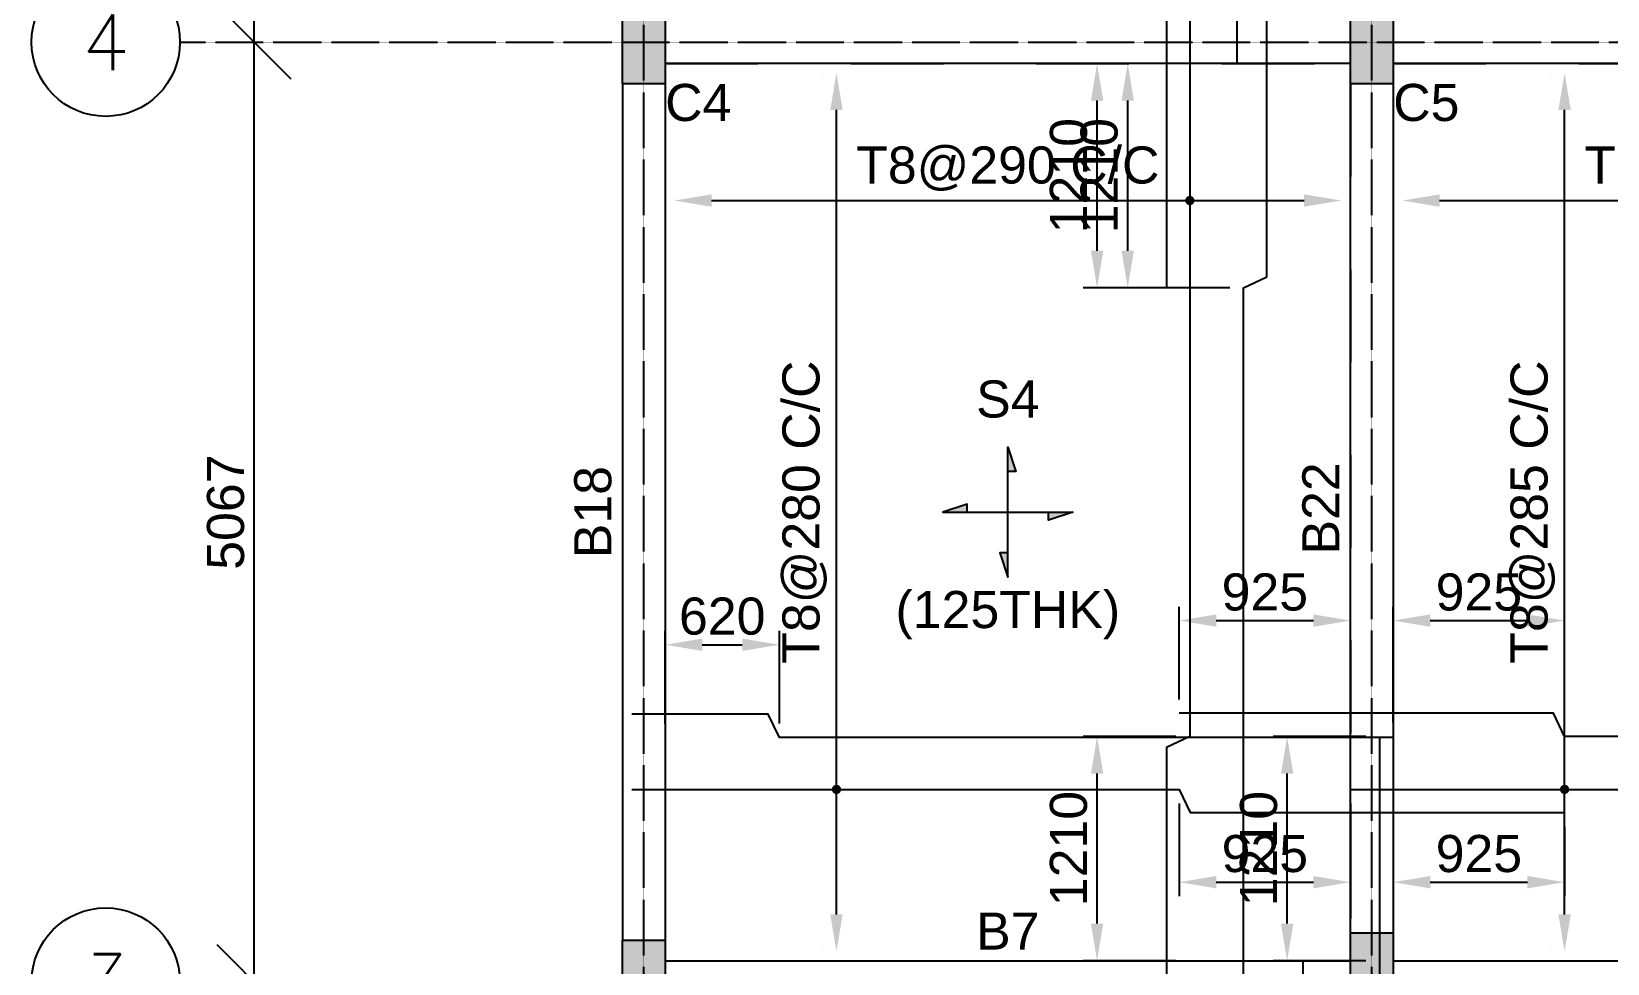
# Model space of a CAD drawing. Header units: inches. Extents: x -816171 to 9366335, y -450961 to 689132.
# Drawn here: x 6765383 to 6773877, y 266688 to 271712 of the extents above; entities that cross this region are included whole.
import ezdxf
from ezdxf.enums import TextEntityAlignment as Align

# ---------------------------------------------------------------- set-up
doc = ezdxf.new("R2010")
doc.units = ezdxf.units.IN
doc.header["$MEASUREMENT"] = 0
doc.linetypes.add('SCCenter', pattern=[1.2, 0.5, -0.3, 0.1, -0.3])
doc.linetypes.add('SCHidden', pattern=[1000, 500, -500])
for name, color, linetype in [('BarLabels', 31, 'Continuous'), ('Beam', 3, 'Continuous'), ('Beam Nos', 7, 'Continuous'), ('Column', 2, 'Continuous'), ('Column Nos', 7, 'Continuous'), ('Dimension', 31, 'Continuous'), ('Grid Line', 8, 'Continuous'), ('Plan Reinforcement', 4, 'Continuous'), ('Slab', 251, 'Continuous'), ('Slab Nos', 7, 'Continuous')]:
    doc.layers.add(name, color=color, linetype=linetype)
doc.styles.add('SC-BBS1', font='SansSerif')
doc.styles.add('SC-BBS2', font='SansSerif')
doc.styles.get("Standard").update_dxf_attribs({"font": 'txt.shx'})
doc.dimstyles.new('SCDim', dxfattribs={"dimtxt": 200, "dimasz": 200, "dimexe": 75, "dimexo": 75, "dimgap": 50, "dimtad": 1, "dimtoh": 1, "dimdec": 0, "dimzin": 0, "dimdsep": 46, "dimtxsty": 'SC-BBS2', "dimcen": 0.09, "dimclrd": 8, "dimclre": 8, "dimclrt": 31, "dimadec": 0, "dimazin": 0, "dimtfac": 1, "dimtdec": 0, "dimtix": 1, "dimtofl": 0, "dimtmove": 0, "dimatfit": 3, "dimfxl": 1, "dimtolj": 1, "dimtzin": 0, "dimarcsym": 0})
doc.dimstyles.new('SCGridlineDim', dxfattribs={"dimtxt": 200, "dimasz": 0.18, "dimexe": 75, "dimexo": 75, "dimgap": 50, "dimtad": 1, "dimtoh": 1, "dimdec": 0, "dimzin": 0, "dimdsep": 46, "dimtxsty": 'SC-BBS2', "dimtsz": 200, "dimcen": 0.09, "dimclrd": 8, "dimclre": 8, "dimclrt": 31, "dimadec": 0, "dimazin": 0, "dimtfac": 1, "dimtdec": 0, "dimtix": 1, "dimtofl": 0, "dimtmove": 0, "dimatfit": 3, "dimfxl": 1, "dimtolj": 1, "dimtzin": 0, "dimarcsym": 0})

# ---------------------------------------------------------------- blocks, each defined once
blk = doc.blocks.new('*D2602')
at = {"layer": 'DEFPOINTS', "color": 0, "transparency": 16777216}
for p in [(6771126.4, 271540), (6771501.4, 271540), (6771501.4, 270330.7)]:
    blk.add_point(p, dxfattribs=at)
at = {"layer": 'Dimension', "color": 8, "lineweight": -2, "transparency": 16777216}
for p, q in [((6771426.4, 271540), (6771051.4, 271540)), ((6771126.4, 270530.7), (6771126.4, 271340)), ((6771426.4, 270330.7), (6771051.4, 270330.7))]:
    blk.add_line(p, q, dxfattribs=at)
at = {"layer": 'Dimension', "color": 8, "transparency": 16777216}
for points in [[(6771093.1, 271340), (6771159.7, 271340), (6771126.4, 271540)], [(6771093.1, 270530.7), (6771159.7, 270530.7), (6771126.4, 270330.7)]]:
    blk.add_solid(points, dxfattribs=at)
at = {"layer": 'Dimension', "color": 31, "transparency": 16777216, "insert": (6770973.4, 270935.4), "char_height": 200, "attachment_point": 5, "rotation": 90, "style": 'SC-BBS2'}
blk.add_mtext('\\A1;1210', dxfattribs=at)
blk = doc.blocks.new('*D2586')
at = {"layer": 'DEFPOINTS', "color": 0, "transparency": 16777216}
for p in [(6771126.4, 267912.2), (6771626.4, 267912.2), (6771626.4, 266703)]:
    blk.add_point(p, dxfattribs=at)
at = {"layer": 'Dimension', "color": 8, "lineweight": -2, "transparency": 16777216}
for p, q in [((6771551.4, 267912.2), (6771051.4, 267912.2)), ((6771126.4, 266903), (6771126.4, 267712.2)), ((6771551.4, 266703), (6771051.4, 266703))]:
    blk.add_line(p, q, dxfattribs=at)
at = {"layer": 'Dimension', "color": 8, "transparency": 16777216}
for points in [[(6771093.1, 267712.2), (6771159.7, 267712.2), (6771126.4, 267912.2)], [(6771093.1, 266903), (6771159.7, 266903), (6771126.4, 266703)]]:
    blk.add_solid(points, dxfattribs=at)
at = {"layer": 'Dimension', "color": 31, "transparency": 16777216, "insert": (6770973.4, 267307.6), "char_height": 200, "attachment_point": 5, "rotation": 90, "style": 'SC-BBS2'}
blk.add_mtext('\\A1;1210', dxfattribs=at)
blk = doc.blocks.new('*D2588')
at = {"layer": 'BarLabels', "color": 8, "lineweight": -2, "transparency": 16777216}
blk.add_line((6769048.4, 270801.2), (6772242.4, 270801.2), dxfattribs=at)
at = {"layer": 'BarLabels', "color": 8, "transparency": 16777216}
for points in [[(6769048.4, 270834.5), (6769048.4, 270767.9), (6768848.4, 270801.2)], [(6772242.4, 270834.5), (6772242.4, 270767.9), (6772442.4, 270801.2)]]:
    blk.add_solid(points, dxfattribs=at)
at = {"layer": 'DEFPOINTS', "color": 0, "transparency": 16777216}
for p in [(6768848.4, 270801.2), (6772442.4, 270801.2), (6772442.4, 270801.2)]:
    blk.add_point(p, dxfattribs=at)
at = {"layer": 'BarLabels', "color": 31, "transparency": 16777216, "insert": (6770645.4, 270972.7), "char_height": 200, "attachment_point": 5, "style": 'SC-BBS2'}
blk.add_mtext('\\A1;T8@290 C/C', dxfattribs=at)
blk = doc.blocks.new('*D2589')
at = {"layer": 'DEFPOINTS', "color": 0, "transparency": 16777216}
for p in [(6771291.4, 271540), (6771916.4, 271540), (6771916.4, 270330.7)]:
    blk.add_point(p, dxfattribs=at)
at = {"layer": 'Dimension', "color": 8, "lineweight": -2, "transparency": 16777216}
for p, q in [((6771841.4, 271540), (6771216.4, 271540)), ((6771291.4, 270530.7), (6771291.4, 271340)), ((6771841.4, 270330.7), (6771216.4, 270330.7))]:
    blk.add_line(p, q, dxfattribs=at)
at = {"layer": 'Dimension', "color": 8, "transparency": 16777216}
for points in [[(6771258.1, 271340), (6771324.7, 271340), (6771291.4, 271540)], [(6771258.1, 270530.7), (6771324.7, 270530.7), (6771291.4, 270330.7)]]:
    blk.add_solid(points, dxfattribs=at)
at = {"layer": 'Dimension', "color": 31, "transparency": 16777216, "insert": (6771138.4, 270935.4), "char_height": 200, "attachment_point": 5, "rotation": 90, "style": 'SC-BBS2'}
blk.add_mtext('\\A1;1210', dxfattribs=at)
blk = doc.blocks.new('*D2591')
at = {"layer": 'BarLabels', "color": 8, "lineweight": -2, "transparency": 16777216}
blk.add_line((6769048.4, 270801.2), (6772242.4, 270801.2), dxfattribs=at)
at = {"layer": 'BarLabels', "color": 8, "transparency": 16777216}
for points in [[(6769048.4, 270834.5), (6769048.4, 270767.9), (6768848.4, 270801.2)], [(6772242.4, 270834.5), (6772242.4, 270767.9), (6772442.4, 270801.2)]]:
    blk.add_solid(points, dxfattribs=at)
at = {"layer": 'DEFPOINTS', "color": 0, "transparency": 16777216}
for p in [(6768848.4, 270801.2), (6772442.4, 270801.2), (6772442.4, 270801.2)]:
    blk.add_point(p, dxfattribs=at)
at = {"layer": 'BarLabels', "color": 31, "transparency": 16777216, "insert": (6770645.4, 270972.7), "char_height": 200, "attachment_point": 5, "style": 'SC-BBS2'}
blk.add_mtext('\\A1;T8@290 C/C', dxfattribs=at)
blk = doc.blocks.new('*D2592')
at = {"layer": 'DEFPOINTS', "color": 0, "transparency": 16777216}
for p in [(6771568.9, 267626.5), (6772492.4, 267626.5), (6772492.4, 267126.5)]:
    blk.add_point(p, dxfattribs=at)
at = {"layer": 'Dimension', "color": 8, "lineweight": -2, "transparency": 16777216}
for p, q in [((6771568.9, 267551.5), (6771568.9, 267051.5)), ((6772492.4, 267551.5), (6772492.4, 267051.5)), ((6771768.9, 267126.5), (6772292.4, 267126.5))]:
    blk.add_line(p, q, dxfattribs=at)
at = {"layer": 'Dimension', "color": 8, "transparency": 16777216}
for points in [[(6771768.9, 267159.8), (6771768.9, 267093.1), (6771568.9, 267126.5)], [(6772292.4, 267159.8), (6772292.4, 267093.1), (6772492.4, 267126.5)]]:
    blk.add_solid(points, dxfattribs=at)
at = {"layer": 'Dimension', "color": 31, "transparency": 16777216, "insert": (6772030.7, 267279.5), "char_height": 200, "attachment_point": 5, "style": 'SC-BBS2'}
blk.add_mtext('\\A1;925', dxfattribs=at)
blk = doc.blocks.new('*D2593')
at = {"layer": 'DEFPOINTS', "color": 0, "transparency": 16777216}
for p in [(6772722.4, 267501.5), (6773646.2, 267501.5), (6773646.2, 267126.5)]:
    blk.add_point(p, dxfattribs=at)
at = {"layer": 'Dimension', "color": 8, "lineweight": -2, "transparency": 16777216}
for p, q in [((6772722.4, 267426.5), (6772722.4, 267051.5)), ((6773646.2, 267426.5), (6773646.2, 267051.5)), ((6772922.4, 267126.5), (6773446.2, 267126.5))]:
    blk.add_line(p, q, dxfattribs=at)
at = {"layer": 'Dimension', "color": 8, "transparency": 16777216}
for points in [[(6772922.4, 267159.8), (6772922.4, 267093.1), (6772722.4, 267126.5)], [(6773446.2, 267159.8), (6773446.2, 267093.1), (6773646.2, 267126.5)]]:
    blk.add_solid(points, dxfattribs=at)
at = {"layer": 'Dimension', "color": 31, "transparency": 16777216, "insert": (6773184.3, 267279.5), "char_height": 200, "attachment_point": 5, "style": 'SC-BBS2'}
blk.add_mtext('\\A1;925', dxfattribs=at)
blk = doc.blocks.new('*D2594')
at = {"layer": 'BarLabels', "color": 8, "lineweight": -2, "transparency": 16777216}
for p, q in [((6769646.9, 271490), (6769646.9, 271490)), ((6769721.9, 266953), (6769721.9, 271290)), ((6769646.9, 266753), (6769646.9, 266753))]:
    blk.add_line(p, q, dxfattribs=at)
at = {"layer": 'BarLabels', "color": 8, "transparency": 16777216}
for points in [[(6769688.6, 271290), (6769755.2, 271290), (6769721.9, 271490)], [(6769688.6, 266953), (6769755.2, 266953), (6769721.9, 266753)]]:
    blk.add_solid(points, dxfattribs=at)
at = {"layer": 'DEFPOINTS', "color": 0, "transparency": 16777216}
for p in [(6769721.9, 271490), (6769721.9, 271490), (6769721.9, 266753)]:
    blk.add_point(p, dxfattribs=at)
at = {"layer": 'BarLabels', "color": 31, "transparency": 16777216, "insert": (6769550.4, 269121.5), "char_height": 200, "attachment_point": 5, "rotation": 90, "style": 'SC-BBS2'}
blk.add_mtext('\\A1;T8@280 C/C', dxfattribs=at)
blk = doc.blocks.new('*D2595')
at = {"layer": 'DEFPOINTS', "color": 0, "transparency": 16777216}
for p in [(6769414.1, 268406.5), (6768798.4, 267906.5), (6769414.1, 267906.5)]:
    blk.add_point(p, dxfattribs=at)
at = {"layer": 'Dimension', "color": 8, "lineweight": -2, "transparency": 16777216}
for p, q in [((6768798.4, 267981.5), (6768798.4, 268481.5)), ((6769414.1, 267981.5), (6769414.1, 268481.5)), ((6768998.4, 268406.5), (6769214.1, 268406.5))]:
    blk.add_line(p, q, dxfattribs=at)
at = {"layer": 'Dimension', "color": 8, "transparency": 16777216}
for points in [[(6768998.4, 268439.8), (6768998.4, 268373.1), (6768798.4, 268406.5)], [(6769214.1, 268439.8), (6769214.1, 268373.1), (6769414.1, 268406.5)]]:
    blk.add_solid(points, dxfattribs=at)
at = {"layer": 'Dimension', "color": 31, "transparency": 16777216, "insert": (6769106.2, 268559.6), "char_height": 200, "attachment_point": 5, "style": 'SC-BBS2'}
blk.add_mtext('\\A1;620', dxfattribs=at)
blk = doc.blocks.new('*D2596')
at = {"layer": 'BarLabels', "color": 8, "lineweight": -2, "transparency": 16777216}
for p, q in [((6769646.9, 271490), (6769646.9, 271490)), ((6769721.9, 266953), (6769721.9, 271290)), ((6769646.9, 266753), (6769646.9, 266753))]:
    blk.add_line(p, q, dxfattribs=at)
at = {"layer": 'BarLabels', "color": 8, "transparency": 16777216}
for points in [[(6769688.6, 271290), (6769755.2, 271290), (6769721.9, 271490)], [(6769688.6, 266953), (6769755.2, 266953), (6769721.9, 266753)]]:
    blk.add_solid(points, dxfattribs=at)
at = {"layer": 'DEFPOINTS', "color": 0, "transparency": 16777216}
for p in [(6769721.9, 271490), (6769721.9, 271490), (6769721.9, 266753)]:
    blk.add_point(p, dxfattribs=at)
at = {"layer": 'BarLabels', "color": 31, "transparency": 16777216, "insert": (6769550.4, 269121.5), "char_height": 200, "attachment_point": 5, "rotation": 90, "style": 'SC-BBS2'}
blk.add_mtext('\\A1;T8@280 C/C', dxfattribs=at)
blk = doc.blocks.new('*D2599')
at = {"layer": 'BarLabels', "color": 8, "lineweight": -2, "transparency": 16777216}
blk.add_line((6772972.4, 270801), (6776167.4, 270801), dxfattribs=at)
at = {"layer": 'BarLabels', "color": 8, "transparency": 16777216}
for points in [[(6772972.4, 270834.3), (6772972.4, 270767.7), (6772772.4, 270801)], [(6776167.4, 270834.3), (6776167.4, 270767.7), (6776367.4, 270801)]]:
    blk.add_solid(points, dxfattribs=at)
at = {"layer": 'DEFPOINTS', "color": 0, "transparency": 16777216}
for p in [(6772772.4, 270801), (6776367.4, 270801), (6776367.4, 270801)]:
    blk.add_point(p, dxfattribs=at)
at = {"layer": 'BarLabels', "color": 31, "transparency": 16777216, "insert": (6774569.9, 270972.5), "char_height": 200, "attachment_point": 5, "style": 'SC-BBS2'}
blk.add_mtext('\\A1;T8@290 C/C', dxfattribs=at)
blk = doc.blocks.new('*D2513')
at = {"layer": 'BarLabels', "color": 8, "lineweight": -2, "transparency": 16777216}
blk.add_line((6772972.4, 270801), (6776167.4, 270801), dxfattribs=at)
at = {"layer": 'BarLabels', "color": 8, "transparency": 16777216}
for points in [[(6772972.4, 270834.3), (6772972.4, 270767.7), (6772772.4, 270801)], [(6776167.4, 270834.3), (6776167.4, 270767.7), (6776367.4, 270801)]]:
    blk.add_solid(points, dxfattribs=at)
at = {"layer": 'DEFPOINTS', "color": 0, "transparency": 16777216}
for p in [(6772772.4, 270801), (6776367.4, 270801), (6776367.4, 270801)]:
    blk.add_point(p, dxfattribs=at)
at = {"layer": 'BarLabels', "color": 31, "transparency": 16777216, "insert": (6774569.9, 270972.5), "char_height": 200, "attachment_point": 5, "style": 'SC-BBS2'}
blk.add_mtext('\\A1;T8@290 C/C', dxfattribs=at)
blk = doc.blocks.new('*D2516')
at = {"layer": 'BarLabels', "color": 8, "lineweight": -2, "transparency": 16777216}
for p, q in [((6773571.2, 271490), (6773571.2, 271490)), ((6773646.2, 266953), (6773646.2, 271290)), ((6773571.2, 266753), (6773571.2, 266753))]:
    blk.add_line(p, q, dxfattribs=at)
at = {"layer": 'BarLabels', "color": 8, "transparency": 16777216}
for points in [[(6773612.8, 271290), (6773679.5, 271290), (6773646.2, 271490)], [(6773612.8, 266953), (6773679.5, 266953), (6773646.2, 266753)]]:
    blk.add_solid(points, dxfattribs=at)
at = {"layer": 'DEFPOINTS', "color": 0, "transparency": 16777216}
for p in [(6773646.2, 271490), (6773646.2, 271490), (6773646.2, 266753)]:
    blk.add_point(p, dxfattribs=at)
at = {"layer": 'BarLabels', "color": 31, "transparency": 16777216, "insert": (6773474.6, 269121.5), "char_height": 200, "attachment_point": 5, "rotation": 90, "style": 'SC-BBS2'}
blk.add_mtext('\\A1;T8@285 C/C', dxfattribs=at)
blk = doc.blocks.new('*D2517')
at = {"layer": 'DEFPOINTS', "color": 0, "transparency": 16777216}
for p in [(6773646.2, 268536.7), (6772722.4, 267911.7), (6773646.2, 267911.7)]:
    blk.add_point(p, dxfattribs=at)
at = {"layer": 'Dimension', "color": 8, "lineweight": -2, "transparency": 16777216}
for p, q in [((6772722.4, 267986.7), (6772722.4, 268611.7)), ((6773646.2, 267986.7), (6773646.2, 268611.7)), ((6772922.4, 268536.7), (6773446.2, 268536.7))]:
    blk.add_line(p, q, dxfattribs=at)
at = {"layer": 'Dimension', "color": 8, "transparency": 16777216}
for points in [[(6772922.4, 268570.1), (6772922.4, 268503.4), (6772722.4, 268536.7)], [(6773446.2, 268570.1), (6773446.2, 268503.4), (6773646.2, 268536.7)]]:
    blk.add_solid(points, dxfattribs=at)
at = {"layer": 'Dimension', "color": 31, "transparency": 16777216, "insert": (6773184.3, 268689.7), "char_height": 200, "attachment_point": 5, "style": 'SC-BBS2'}
blk.add_mtext('\\A1;925', dxfattribs=at)
blk = doc.blocks.new('*D2518')
at = {"layer": 'DEFPOINTS', "color": 0, "transparency": 16777216}
for p in [(6772492.4, 268536.7), (6771568.9, 268036.7), (6772492.4, 268036.7)]:
    blk.add_point(p, dxfattribs=at)
at = {"layer": 'Dimension', "color": 8, "lineweight": -2, "transparency": 16777216}
for p, q in [((6771568.9, 268111.7), (6771568.9, 268611.7)), ((6772492.4, 268111.7), (6772492.4, 268611.7)), ((6771768.9, 268536.7), (6772292.4, 268536.7))]:
    blk.add_line(p, q, dxfattribs=at)
at = {"layer": 'Dimension', "color": 8, "transparency": 16777216}
for points in [[(6771768.9, 268570.1), (6771768.9, 268503.4), (6771568.9, 268536.7)], [(6772292.4, 268570.1), (6772292.4, 268503.4), (6772492.4, 268536.7)]]:
    blk.add_solid(points, dxfattribs=at)
at = {"layer": 'Dimension', "color": 31, "transparency": 16777216, "insert": (6772030.7, 268689.7), "char_height": 200, "attachment_point": 5, "style": 'SC-BBS2'}
blk.add_mtext('\\A1;925', dxfattribs=at)
blk = doc.blocks.new('*D2519')
at = {"layer": 'BarLabels', "color": 8, "lineweight": -2, "transparency": 16777216}
for p, q in [((6773571.2, 271490), (6773571.2, 271490)), ((6773646.2, 266953), (6773646.2, 271290)), ((6773571.2, 266753), (6773571.2, 266753))]:
    blk.add_line(p, q, dxfattribs=at)
at = {"layer": 'BarLabels', "color": 8, "transparency": 16777216}
for points in [[(6773612.8, 271290), (6773679.5, 271290), (6773646.2, 271490)], [(6773612.8, 266953), (6773679.5, 266953), (6773646.2, 266753)]]:
    blk.add_solid(points, dxfattribs=at)
at = {"layer": 'DEFPOINTS', "color": 0, "transparency": 16777216}
for p in [(6773646.2, 271490), (6773646.2, 271490), (6773646.2, 266753)]:
    blk.add_point(p, dxfattribs=at)
at = {"layer": 'BarLabels', "color": 31, "transparency": 16777216, "insert": (6773474.6, 269121.5), "char_height": 200, "attachment_point": 5, "rotation": 90, "style": 'SC-BBS2'}
blk.add_mtext('\\A1;T8@285 C/C', dxfattribs=at)
blk = doc.blocks.new('*D2530')
at = {"layer": 'DEFPOINTS', "color": 0, "transparency": 16777216}
for p in [(6772150.8, 267912.2), (6772650.8, 267912.2), (6772650.8, 266703)]:
    blk.add_point(p, dxfattribs=at)
at = {"layer": 'Dimension', "color": 8, "lineweight": -2, "transparency": 16777216}
for p, q in [((6772575.8, 267912.2), (6772075.8, 267912.2)), ((6772150.8, 266903), (6772150.8, 267712.2)), ((6772575.8, 266703), (6772075.8, 266703))]:
    blk.add_line(p, q, dxfattribs=at)
at = {"layer": 'Dimension', "color": 8, "transparency": 16777216}
for points in [[(6772117.5, 267712.2), (6772184.2, 267712.2), (6772150.8, 267912.2)], [(6772117.5, 266903), (6772184.2, 266903), (6772150.8, 266703)]]:
    blk.add_solid(points, dxfattribs=at)
at = {"layer": 'Dimension', "color": 31, "transparency": 16777216, "insert": (6771997.8, 267307.6), "char_height": 200, "attachment_point": 5, "rotation": 90, "style": 'SC-BBS2'}
blk.add_mtext('\\A1;1210', dxfattribs=at)
blk = doc.blocks.new('*D2555')
at = {"layer": 'DEFPOINTS', "color": 0, "transparency": 16777216}
for p in [(6766583.4, 266588), (6766583.4, 266588), (6766583.4, 262092)]:
    blk.add_point(p, dxfattribs=at)
at = {"layer": 'Grid Line', "color": 8, "lineweight": -2, "transparency": 16777216}
for p, q in [((6766783.4, 266388), (6766383.4, 266788)), ((6766583.4, 262092), (6766583.4, 266588)), ((6766783.4, 261892), (6766383.4, 262292))]:
    blk.add_line(p, q, dxfattribs=at)
at = {"layer": 'Grid Line', "color": 31, "transparency": 16777216, "insert": (6766430.3, 264340), "char_height": 200, "attachment_point": 5, "rotation": 90, "style": 'SC-BBS2'}
blk.add_mtext('\\A1;4496', dxfattribs=at)
blk = doc.blocks.new('*D2556')
at = {"layer": 'DEFPOINTS', "color": 0, "transparency": 16777216}
for p in [(6766583.4, 271655), (6766583.4, 271655), (6766583.4, 266588)]:
    blk.add_point(p, dxfattribs=at)
at = {"layer": 'Grid Line', "color": 8, "lineweight": -2, "transparency": 16777216}
for p, q in [((6766783.4, 271455), (6766383.4, 271855)), ((6766583.4, 266588), (6766583.4, 271655)), ((6766783.4, 266388), (6766383.4, 266788))]:
    blk.add_line(p, q, dxfattribs=at)
at = {"layer": 'Grid Line', "color": 31, "transparency": 16777216, "insert": (6766430.3, 269121.5), "char_height": 200, "attachment_point": 5, "rotation": 90, "style": 'SC-BBS2'}
blk.add_mtext('\\A1;5067', dxfattribs=at)
blk = doc.blocks.new('*D2557')
at = {"layer": 'DEFPOINTS', "color": 0, "transparency": 16777216}
for p in [(6766583.4, 276646), (6766583.4, 276646), (6766583.4, 271655)]:
    blk.add_point(p, dxfattribs=at)
at = {"layer": 'Grid Line', "color": 8, "lineweight": -2, "transparency": 16777216}
for p, q in [((6766783.4, 276446), (6766383.4, 276846)), ((6766583.4, 271655), (6766583.4, 276646)), ((6766783.4, 271455), (6766383.4, 271855))]:
    blk.add_line(p, q, dxfattribs=at)
at = {"layer": 'Grid Line', "color": 31, "transparency": 16777216, "insert": (6766430.4, 274150.5), "char_height": 200, "attachment_point": 5, "rotation": 90, "style": 'SC-BBS2'}
blk.add_mtext('\\A1;4991', dxfattribs=at)

msp = doc.modelspace()

# ---------------------------------------------------------------- hatches: boundary and pattern name
at = {"layer": 'Column'}
for points in [[(6768798.41552, 271429.98594), (6768568.41552, 271429.98594), (6768568.41552, 271879.98594), (6768798.41552, 271879.98594)], [(6772722.41552, 271429.98594), (6772492.41552, 271429.98594), (6772492.41552, 271879.98594), (6772722.41552, 271879.98594)], [(6768798.41552, 266362.98594), (6768568.41552, 266362.98594), (6768568.41552, 266812.98594), (6768798.41552, 266812.98594)], [(6772722.41552, 266322.98594), (6772492.41552, 266322.98594), (6772492.41552, 266852.98594), (6772722.41552, 266852.98594)]]:
    msp.add_hatch(color=256, dxfattribs=at).paths.add_polyline_path(points, flags=0)
at = {"layer": 'Slab Nos'}
for points in [[(6770645.41552, 269471.48594), (6770689.16552, 269340.23594), (6770645.41552, 269340.23594)], [(6770426.66552, 269121.48594), (6770426.66552, 269165.23594), (6770295.41552, 269121.48594)], [(6770995.41552, 269121.48594), (6770864.16552, 269077.73594), (6770864.16552, 269121.48594)], [(6770645.41552, 268902.73594), (6770601.66552, 268902.73594), (6770645.41552, 268771.48594)]]:
    msp.add_hatch(color=256, dxfattribs=at).paths.add_polyline_path(points, flags=0)

# ---------------------------------------------------------------- linework, layer by layer
at = {"layer": 'BarLabels', "color": 8, "const_width": 25}
for points in [[(6771613.91552, 270801.19594, 1), (6771638.91552, 270801.19594, 1)], [(6771613.91552, 270801.19594, 1), (6771638.91552, 270801.19594, 1)], [(6769709.40552, 267626.47844, 1), (6769734.40552, 267626.47844, 1)], [(6769709.40552, 267626.47844, 1), (6769734.40552, 267626.47844, 1)], [(6773633.65552, 267626.72844, 1), (6773658.65552, 267626.72844, 1)], [(6773633.65552, 267626.72844, 1), (6773658.65552, 267626.72844, 1)]]:
    msp.add_lwpolyline(points, format="xyb", close=True, dxfattribs=at)
at = {"layer": 'Beam', "linetype": 'SCHidden'}
for p, q in [((6768798.41552, 271539.98594), (6772492.41552, 271539.98594)), ((6772722.41552, 271539.98594), (6776417.41552, 271539.98594)), ((6768798.41552, 271429.98594), (6768798.41552, 266812.98594)), ((6772492.41552, 271429.98594), (6772492.41552, 266852.98594)), ((6772722.41552, 271429.98594), (6772722.41552, 266852.98594)), ((6768798.41552, 266702.98594), (6772492.41552, 266702.98594)), ((6772722.41552, 266702.98594), (6776417.41552, 266702.98594))]:
    msp.add_line(p, q, dxfattribs=at)
at = {"layer": 'Beam'}
msp.add_line((6768568.41552, 271429.98594), (6768568.41552, 266812.98594), dxfattribs=at)
at = {"layer": 'Column'}
for points in [[(6768798.41552, 271429.98594), (6768568.41552, 271429.98594), (6768568.41552, 271879.98594), (6768798.41552, 271879.98594)], [(6772722.41552, 271429.98594), (6772492.41552, 271429.98594), (6772492.41552, 271879.98594), (6772722.41552, 271879.98594)], [(6768798.41552, 266362.98594), (6768568.41552, 266362.98594), (6768568.41552, 266812.98594), (6768798.41552, 266812.98594)], [(6772722.41552, 266322.98594), (6772492.41552, 266322.98594), (6772492.41552, 266852.98594), (6772722.41552, 266852.98594)]]:
    msp.add_lwpolyline(points, close=True, dxfattribs=at)
at = {"layer": 'Grid Line', "linetype": 'SCCenter'}
for p, q in [((6768683.41552, 257457.98594), (6768683.41552, 279145.98594)), ((6772607.41552, 257457.98594), (6772607.41552, 279145.98594)), ((6766183.41552, 271654.98594), (6780404.41552, 271654.98594))]:
    msp.add_line(p, q, dxfattribs=at)
at = {"layer": 'Grid Line'}
for centre in [(6765783.41552, 271654.98594), (6765783.41552, 266587.98594)]:
    msp.add_circle(centre, 400, dxfattribs=at)
at = {"layer": 'Plan Reinforcement'}
for points in [[(6771626.41552, 276710.98594), (6771626.41552, 272960.23594), (6771501.41552, 272900.23594), (6771501.41552, 270330.73594)], [(6771881.41552, 271539.98594), (6771881.41552, 275737.48594), (6772006.41552, 275797.48594), (6772006.41552, 276710.98594)], [(6771916.41552, 266472.98594), (6771916.41552, 270330.73594), (6772041.41552, 270390.73594), (6772041.41552, 272960.23594)], [(6771626.41552, 271769.98594), (6771626.41552, 267912.23594), (6771501.41552, 267852.23594), (6771501.41552, 265406.48594)], [(6772722.41552, 267906.47844), (6769414.08219, 267906.47844), (6769354.08219, 268031.47844), (6768618.41552, 268031.47844)], [(6776647.41552, 267911.72844), (6773646.16552, 267911.72844), (6773586.16552, 268036.72844), (6771568.91552, 268036.72844)], [(6772525.84412, 261976.98594), (6772525.84412, 265406.48594), (6772650.84412, 265466.48594), (6772650.84412, 267912.23594)], [(6768618.41552, 267626.47844), (6771568.91552, 267626.47844), (6771628.91552, 267501.47844), (6773646.16552, 267501.47844)], [(6772492.41552, 267626.72844), (6775493.66552, 267626.72844), (6775553.66552, 267501.72844), (6776932.91552, 267501.72844)], [(6772235.84412, 266702.98594), (6772235.84412, 263273.48594), (6772110.84412, 263213.48594), (6772110.84412, 261500.98594)]]:
    msp.add_lwpolyline(points, dxfattribs=at)
at = {"layer": 'Slab'}
for points in [[(6772492.41552, 266702.98594), (6772492.41552, 266852.98594), (6772492.41552, 271429.98594), (6772492.41552, 271539.98594), (6768798.41552, 271539.98594), (6768798.41552, 271429.98594), (6768798.41552, 266812.98594), (6768798.41552, 266702.98594)], [(6776417.41552, 266702.98594), (6776417.41552, 266812.98594), (6776417.41552, 271429.98594), (6776417.41552, 271539.98594), (6772722.41552, 271539.98594), (6772722.41552, 271429.98594), (6772722.41552, 266852.98594), (6772722.41552, 266702.98594)]]:
    msp.add_lwpolyline(points, close=True, dxfattribs=at)
at = {"layer": 'Slab Nos'}
for points in [[(6770645.41552, 268902.73594), (6770601.66552, 268902.73594), (6770645.41552, 268771.48594), (6770645.41552, 269471.48594), (6770689.16552, 269340.23594), (6770645.41552, 269340.23594)], [(6770426.66552, 269121.48594), (6770426.66552, 269165.23594), (6770295.41552, 269121.48594), (6770995.41552, 269121.48594), (6770864.16552, 269077.73594), (6770864.16552, 269121.48594)]]:
    msp.add_lwpolyline(points, dxfattribs=at)

# ---------------------------------------------------------------- texts
at = {"layer": 'Beam Nos', "style": 'SC-BBS1'}
for s, p in [('B18', (6768568.41552, 269121.48594)), ('B22', (6772492.41552, 269141.48594))]:
    msp.add_text(s, height=200, rotation=90, dxfattribs=at).set_placement(p, align=Align.BOTTOM_CENTER)
msp.add_text('B7', height=200, dxfattribs=at).set_placement((6770645.41552, 266702.98594), align=Align.BOTTOM_CENTER)
at = {"layer": 'Column Nos', "style": 'SC-BBS2'}
for s, p in [('C4', (6768798.41552, 271429.98594)), ('C5', (6772722.41552, 271429.98594))]:
    msp.add_text(s, height=200, dxfattribs=at).set_placement(p, align=Align.TOP_LEFT)
at = {"layer": 'Grid Line'}
for s, p in [('4', (6765783.41552, 271654.98594)), ('3', (6765783.41552, 266587.98594))]:
    msp.add_text(s, height=300, dxfattribs=at).set_placement(p, align=Align.MIDDLE)
at = {"layer": 'Slab Nos', "style": 'SC-BBS2'}
msp.add_text('S4', height=200, dxfattribs=at).set_placement((6770645.41552, 269571.48594), align=Align.BOTTOM_CENTER)
msp.add_text('(125THK)', height=200, dxfattribs=at).set_placement((6770645.41552, 268571.48594), align=Align.MIDDLE)

# ---------------------------------------------------------------- dimensions: what is measured, and where the dimension line sits
at = {"layer": 'BarLabels'}
for base, p1, p2, angle, text, picture, middle in [((6769721.90552, 271489.98594), (6769721.90552, 266752.98594), (6769721.90552, 271489.98594), 90, 'T8@280 C/C', '*D2594', (6769721.90552, 269121.48594)), ((6769721.90552, 271489.98594), (6769721.90552, 266752.98594), (6769721.90552, 271489.98594), 90, 'T8@280 C/C', '*D2596', (6769721.90552, 269121.48594)), ((6773646.15552, 271489.98594), (6773646.15552, 266752.98594), (6773646.15552, 271489.98594), 90, 'T8@285 C/C', '*D2516', (6773646.15552, 269121.48594)), ((6773646.15552, 271489.98594), (6773646.15552, 266752.98594), (6773646.15552, 271489.98594), 90, 'T8@285 C/C', '*D2519', (6773646.15552, 269121.48594)), ((6772442.41552, 270801.19594), (6768848.41552, 270801.19594), (6772442.41552, 270801.19594), 0, 'T8@290 C/C', '*D2588', (6770645.41552, 270801.19594)), ((6772442.41552, 270801.19594), (6768848.41552, 270801.19594), (6772442.41552, 270801.19594), 0, 'T8@290 C/C', '*D2591', (6770645.41552, 270801.19594)), ((6776367.41552, 270800.99594), (6772772.41552, 270800.99594), (6776367.41552, 270800.99594), 0, 'T8@290 C/C', '*D2599', (6774569.91552, 270800.99594)), ((6776367.41552, 270800.99594), (6772772.41552, 270800.99594), (6776367.41552, 270800.99594), 0, 'T8@290 C/C', '*D2513', (6774569.91552, 270800.99594))]:
    dim = msp.add_linear_dim(base=base, p1=p1, p2=p2, angle=angle, text=text, dimstyle='SCDim', override={"dimjust": 0}, dxfattribs=at)
    dim.commit()
    dim.dimension.update_dxf_attribs({"geometry": picture, "text_midpoint": middle, "dimtype": 161})
at = {"layer": 'Dimension'}
for base, p1, p2, angle, text, picture, middle in [((6771126.41552, 271539.98594), (6771501.41552, 270330.73594), (6771501.41552, 271539.98594), 90, '1210', '*D2602', (6771126.41552, 270935.36094)), ((6771291.41552, 271539.98594), (6771916.41552, 270330.73594), (6771916.41552, 271539.98594), 90, '1210', '*D2589', (6771291.41552, 270935.36094)), ((6772492.41552, 268536.72844), (6771568.91552, 268036.72844), (6772492.41552, 268036.72844), 0, '925', '*D2518', (6772030.66552, 268536.72844)), ((6773646.16552, 268536.72844), (6772722.41552, 267911.72844), (6773646.16552, 267911.72844), 0, '925', '*D2517', (6773184.29052, 268536.72844)), ((6769414.08222, 268406.47844), (6768798.41552, 267906.47844), (6769414.08222, 267906.47844), 0, '620', '*D2595', (6769106.24885, 268406.47844)), ((6771126.41552, 267912.23594), (6771626.41552, 266702.98594), (6771626.41552, 267912.23594), 90, '1210', '*D2586', (6771126.41552, 267307.61094)), ((6772150.84412, 267912.23594), (6772650.84412, 266702.98594), (6772650.84412, 267912.23594), 90, '1210', '*D2530', (6772150.84412, 267307.61094)), ((6772492.41552, 267126.47844), (6771568.91552, 267626.47844), (6772492.41552, 267626.47844), 0, '925', '*D2592', (6772030.66552, 267126.47844)), ((6773646.16552, 267126.47844), (6772722.41552, 267501.47844), (6773646.16552, 267501.47844), 0, '925', '*D2593', (6773184.29052, 267126.47844))]:
    dim = msp.add_linear_dim(base=base, p1=p1, p2=p2, angle=angle, text=text, dimstyle='SCDim', override={"dimjust": 0}, dxfattribs=at)
    dim.commit()
    dim.dimension.update_dxf_attribs({"geometry": picture, "text_midpoint": middle, "dimtype": 161})
at = {"layer": 'Grid Line'}
for p1, p2, text, picture, middle in [((6766583.41552, 271654.98594), (6766583.41552, 276645.98594), '4991', '*D2557', (6766430.39769, 274150.48594)), ((6766583.41552, 266587.98594), (6766583.41552, 271654.98594), '5067', '*D2556', (6766430.26051, 269121.48594)), ((6766583.41552, 262091.98594), (6766583.41552, 266587.98594), '4496', '*D2555', (6766430.26051, 264339.98594))]:
    dim = msp.add_aligned_dim(p1=p1, p2=p2, distance=0, text=text, dimstyle='SCGridlineDim', dxfattribs=at)
    dim.commit()
    dim.dimension.update_dxf_attribs({"geometry": picture, "text_midpoint": middle})

doc.saveas('drawing.dxf')
